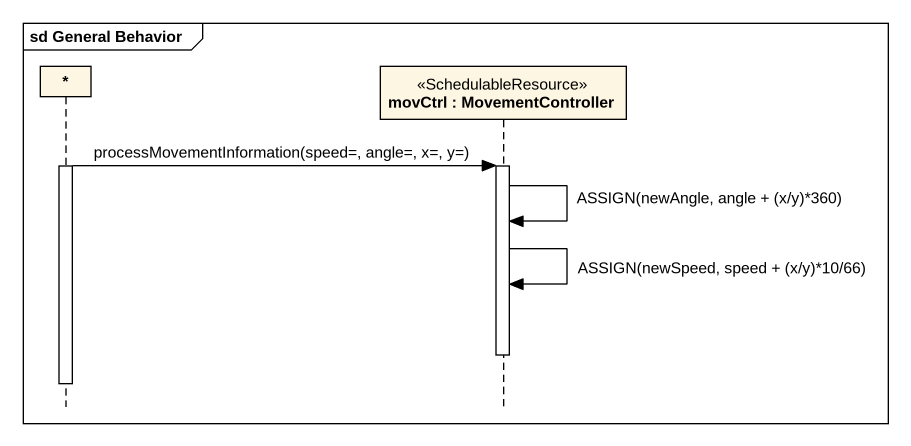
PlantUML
@startuml
mainframe sd General Behavior
hide footbox
participant "*" as object1
participant "movCtrl : MovementController" as movCtrl <<SchedulableResource>>

activate object1
object1 -> movCtrl : processMovementInformation(speed=, angle=, x=, y=)
activate movCtrl
movCtrl -> movCtrl : ASSIGN(newAngle, angle + (x/y)*360)
movCtrl -> movCtrl : ASSIGN(newSpeed, speed + (x/y)*10/66)
deactivate movCtrl
deactivate object1
@enduml
